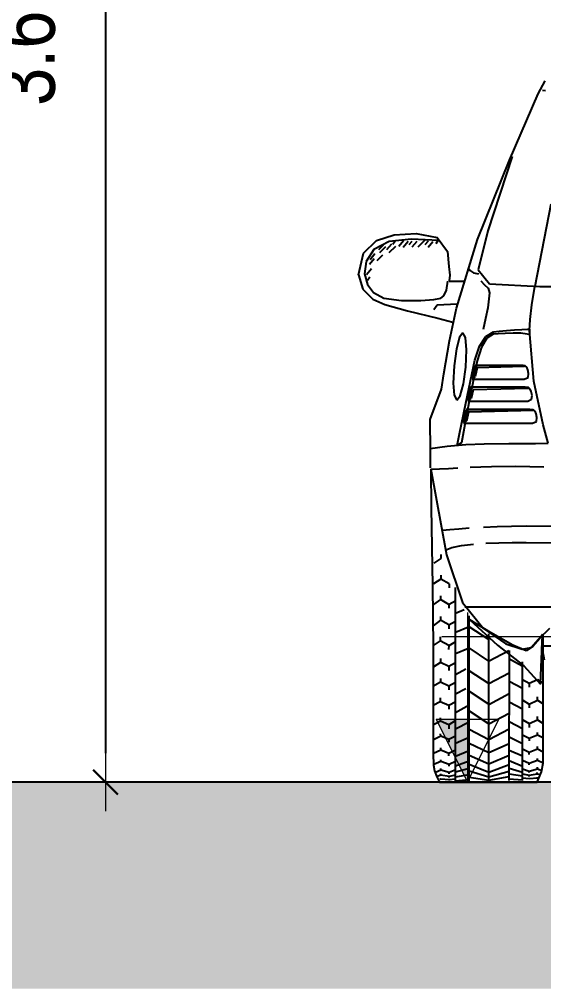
# Model space of a CAD drawing. Header units: millimetres. Extents: x -6300 to 1991, y -4770 to 4545.
# Drawn here: x 1426.904 to 1428.174, y 94.66 to 97.007 of the extents above; entities that cross this region are included whole.
import ezdxf

# ---------------------------------------------------------------- set-up
doc = ezdxf.new("R2010")
doc.units = ezdxf.units.MM
doc.header["$LTSCALE"] = 20
doc.header["$MEASUREMENT"] = 0
doc.layers.get('0').update_dxf_attribs({"linetype": 'CONTINUOUS'})
doc.layers.get('DEFPOINTS').update_dxf_attribs({"linetype": 'CONTINUOUS'})
doc.layers.add('COTA', color=7, linetype='CONTINUOUS')
for name, color, linetype, lineweight in [('E-Cta-W', 7, 'CONTINUOUS', 20), ('E-Pen-C', 4, 'CONTINUOUS', 15), ('E-Pen-G', 3, 'CONTINUOUS', 30)]:
    doc.layers.add(name, color=color, linetype=linetype, lineweight=lineweight)
doc.styles.add('F2', font='ARIALN.TTF')
doc.dimstyles.new('DIMENSION-1', dxfattribs={"dimtxt": 0.145, "dimasz": 0.07, "dimexe": 1, "dimexo": 0, "dimgap": 0.12, "dimtad": 1, "dimzin": 7, "dimdsep": 46, "dimtxsty": 'F2', "dimblk1": 'TRACO', "dimblk2": 'TRACO', "dimsah": 1, "dimcen": 1, "dimse1": 1, "dimse2": 1, "dimclrd": 4, "dimclre": 256, "dimclrt": 4, "dimadec": 8, "dimazin": 0, "dimtfac": 1, "dimtix": 1, "dimtmove": 2, "dimatfit": 3, "dimldrblk": 'TRACO', "dimfxl": 1, "dimtolj": 1, "dimtzin": 0, "dimarcsym": 0})

# ---------------------------------------------------------------- blocks, each defined once
blk = doc.blocks.new('Ind-Nivel-CT2')
at = {"color": 4}
for p, q in [((0, 0.5868), (0, 0)), ((-0.0885, 0.5046), (1.16, 0.5046)), ((-0.1089, 0.2177), (0, 0)), ((-0.1089, 0.2177), (0.1089, 0.2177)), ((0, 0), (0.1089, 0.2177))]:
    blk.add_line(p, q, dxfattribs=at)
blk.add_solid([(-0.1089, 0.2177), (0, 0.2177), (0, 0)], dxfattribs=at)
at = {"color": 4, "style": 'F2'}
blk.add_attdef('NIVEL1', (0.1617, 0.6014), '', height=0.2, dxfattribs=at)
blk = doc.blocks.new('TRACO')
at = {"layer": 'E-Pen-C'}
for p, q in [((0, 1), (0, -1)), ((-1, 0), (1, 0))]:
    blk.add_line(p, q, dxfattribs=at)
at = {"layer": 'E-Pen-G'}
blk.add_line((-0.424, -0.424), (0.424, 0.424), dxfattribs=at)
blk = doc.blocks.new('*D623')
at = {"layer": 'COTA', "color": 4, "linetype": 'Continuous', "lineweight": -2}
blk.add_line((1427.1122, 98.6896), (1427.1122, 95.2296), dxfattribs=at)
at = {"layer": 'DEFPOINTS', "color": 0, "linetype": 'Continuous'}
for p in [(1426.4393, 98.7596), (1426.0393, 95.1596), (1427.1122, 95.1596)]:
    blk.add_point(p, dxfattribs=at)
at = {"layer": 'COTA', "color": 4, "linetype": 'Continuous', "lineweight": -2, "xscale": 0.07, "yscale": 0.07, "zscale": 0.07}
for p, rotation in [((1427.1122, 98.7596), 90), ((1427.1122, 95.1596), 270)]:
    blk.add_blockref('TRACO', p, dxfattribs=dict(at, rotation=rotation))
at = {"layer": 'COTA', "color": 4, "linetype": 'Continuous', "insert": (1426.9181, 96.9596), "char_height": 0.145, "attachment_point": 5, "rotation": 90, "style": 'F2'}
blk.add_mtext('\\A1;3.60', dxfattribs=at)
blk = doc.blocks.new('Austin Mini arrière')
at = {"color": 8, "linetype": 'Continuous', "flags": 128}
for points in [[(0.0308, -28.9556), (0.048, -28.9243)], [(0.0414, -28.9467), (0.0488, -28.9476)], [(-0.0389, -29.1167), (0.0308, -28.9556)], [(-0.0325, -29.1076), (-0.0913, -29.2873)], [(-0.1161, -29.3087), (-0.0389, -29.1167)], [(0.061, -29.2231), (0.0224, -29.4225)], [(-0.3611, -29.3109), (-0.318, -29.2975)], [(-0.318, -29.2975), (-0.265, -29.2941)], [(-0.265, -29.2941), (-0.2143, -29.3039)], [(-0.0913, -29.2873), (-0.1144, -29.3822)], [(-0.3924, -29.3417), (-0.3611, -29.3109)], [(-0.3306, -29.3135), (-0.3676, -29.3328)], [(-0.3448, -29.3223), (-0.3564, -29.3337)], [(-0.325, -29.3196), (-0.3367, -29.3336)], [(-0.3151, -29.3251), (-0.331, -29.3408)], [(-0.2766, -29.3079), (-0.3306, -29.3135)], [(-0.316, -29.3125), (-0.3215, -29.3207)], [(-0.2957, -29.3118), (-0.3074, -29.3258)], [(-0.2847, -29.3136), (-0.2964, -29.3276)], [(-0.2752, -29.3132), (-0.2824, -29.3217)], [(-0.2098, -29.3113), (-0.2766, -29.3079)], [(-0.2636, -29.3135), (-0.2753, -29.3275)], [(-0.2447, -29.3111), (-0.2606, -29.3268)], [(-0.2362, -29.3129), (-0.2441, -29.3213)], [(-0.2246, -29.3138), (-0.2363, -29.3279)], [(-0.2122, -29.3112), (-0.2177, -29.3194)], [(-0.2143, -29.3039), (-0.1893, -29.3376)], [(-0.1675, -29.4747), (-0.1161, -29.3087)], [(-0.4045, -29.3945), (-0.3924, -29.3417)], [(-0.3676, -29.3328), (-0.386, -29.362)], [(-0.3648, -29.3435), (-0.3765, -29.3575)], [(-0.3464, -29.3463), (-0.3606, -29.3604)], [(-0.3396, -29.3265), (-0.3538, -29.3405)], [(-0.1893, -29.3376), (-0.1856, -29.374)], [(-0.386, -29.362), (-0.39, -29.3916)], [(-0.3666, -29.3552), (-0.3783, -29.3692)], [(-0.4045, -29.3945), (-0.3942, -29.4291)], [(-0.39, -29.3916), (-0.3828, -29.4172)], [(-0.3735, -29.3798), (-0.3852, -29.3938)], [(-0.1856, -29.374), (-0.1837, -29.3947)], [(-0.1837, -29.3947), (-0.1851, -29.4086)], [(-0.1391, -29.3771), (-0.1337, -29.3845)], [(-0.1337, -29.3845), (-0.1262, -29.3895)], [(-0.1262, -29.3895), (-0.1137, -29.3919)], [(-0.1144, -29.3822), (-0.0874, -29.4156)], [(-0.3775, -29.4), (-0.383, -29.4082)], [(-0.3828, -29.4172), (-0.3682, -29.4369)], [(-0.1916, -29.4314), (-0.1886, -29.4093)], [(-0.1851, -29.4093), (-0.1504, -29.4093)], [(-0.1079, -29.4087), (-0.0992, -29.4184)], [(-0.0992, -29.4184), (-0.0907, -29.4263)], [(-0.0874, -29.4156), (0.0348, -29.422)], [(-0.3942, -29.4291), (-0.3698, -29.4528)], [(-0.3682, -29.4369), (-0.3431, -29.4506)], [(-0.1976, -29.4447), (-0.1916, -29.4314)], [(-0.0875, -29.438), (-0.0917, -29.4739)], [(-0.0907, -29.4263), (-0.0875, -29.438)], [(0.0156, -29.4665), (0.0224, -29.4225)], [(0.0348, -29.422), (0.202, -29.4227)], [(-0.3698, -29.4528), (-0.3412, -29.4663)], [(-0.3431, -29.4506), (-0.3005, -29.4562)], [(-0.3005, -29.4562), (-0.2538, -29.4561)], [(-0.2538, -29.4561), (-0.2219, -29.454)], [(-0.2219, -29.454), (-0.2055, -29.451)], [(-0.214, -29.4668), (-0.1654, -29.4647)], [(-0.2055, -29.451), (-0.1976, -29.4447)], [(-0.3412, -29.4663), (-0.2862, -29.481)], [(-0.2862, -29.481), (-0.2127, -29.4994)], [(-0.2224, -29.4784), (-0.214, -29.4668)], [(-0.1843, -29.5537), (-0.1675, -29.4747)], [(-0.0917, -29.4739), (-0.0968, -29.5002)], [(0.0116, -29.5026), (0.0156, -29.4665)], [(-0.2127, -29.4994), (-0.1759, -29.5085)], [(-0.0968, -29.5002), (-0.1023, -29.5267)], [(0.0097, -29.5291), (0.0116, -29.5026)], [(-0.1517, -29.5343), (-0.1599, -29.5448)], [(-0.1455, -29.5461), (-0.1517, -29.5343)], [(-0.0965, -29.5436), (-0.0775, -29.5323)], [(-0.0775, -29.5323), (-0.0642, -29.5304)], [(-0.0493, -29.536), (-0.0663, -29.5368)], [(-0.0642, -29.5304), (-0.0461, -29.5288)], [(-0.0302, -29.5352), (-0.0493, -29.536)], [(-0.0461, -29.5288), (-0.0266, -29.5275)], [(-0.0113, -29.5356), (-0.0302, -29.5352)], [(-0.0266, -29.5275), (-0.0086, -29.5266)], [(0.0037, -29.5375), (-0.0113, -29.5356)], [(-0.0086, -29.5266), (0.0045, -29.5261)], [(0.0045, -29.5261), (0.0096, -29.5259)], [(0.0096, -29.5259), (0.0098, -29.5386)], [(0.0203, -29.6517), (0.0097, -29.5291)], [(-0.1979, -29.6341), (-0.1843, -29.5537)], [(-0.1599, -29.5448), (-0.1676, -29.5737)], [(-0.1431, -29.5759), (-0.1455, -29.5461)], [(-0.1117, -29.567), (-0.0965, -29.5436)], [(-0.094, -29.5479), (-0.1066, -29.5693)], [(-0.0787, -29.5382), (-0.094, -29.5479)], [(-0.0663, -29.5368), (-0.0787, -29.5382)], [(0.0098, -29.5386), (0.0037, -29.5375)], [(-0.1676, -29.5737), (-0.1733, -29.6148)], [(-0.1449, -29.6174), (-0.1431, -29.5759)], [(-0.1231, -29.6012), (-0.1117, -29.567)], [(-0.1066, -29.5693), (-0.117, -29.6025)], [(-0.1445, -29.7049), (-0.1231, -29.6012)], [(-0.117, -29.6025), (-0.1372, -29.7041)], [(-0.1733, -29.6148), (-0.1751, -29.6563)], [(-0.1506, -29.6585), (-0.1449, -29.6174)], [(-0.1279, -29.6448), (-0.1215, -29.6131)], [(-0.0093, -29.6134), (-0.1224, -29.6134)], [(-0.1173, -29.6192), (-0.1224, -29.6404)], [(-0.1215, -29.6131), (-0.0062, -29.6127)], [(-0.0021, -29.6158), (-0.1173, -29.6192)], [(-0.0012, -29.6145), (-0.0093, -29.6134)], [(-0.0062, -29.6127), (-0.0021, -29.6158)], [(0.0031, -29.618), (-0.0012, -29.6145)], [(0.0055, -29.624), (0.0031, -29.618)], [(0.0075, -29.6333), (0.0055, -29.624)], [(-0.2034, -29.671), (-0.1979, -29.6341)], [(-0.1293, -29.6472), (-0.0029, -29.6472)], [(-0.1224, -29.6404), (-0.1279, -29.6448)], [(-0.0029, -29.6472), (0.0063, -29.6428)], [(0.0063, -29.6428), (0.0075, -29.6333)], [(0.0427, -29.7574), (0.0203, -29.6517)], [(-0.2308, -29.7448), (-0.2034, -29.671)], [(-0.1751, -29.6563), (-0.1726, -29.686)], [(-0.1583, -29.6873), (-0.1506, -29.6585)], [(-0.1391, -29.6974), (-0.1327, -29.6657)], [(-0.0008, -29.6662), (-0.1331, -29.6662)], [(-0.1327, -29.6657), (0.0019, -29.6663)], [(-0.1268, -29.6728), (-0.132, -29.694)], [(0.0074, -29.6694), (-0.1268, -29.6728)], [(0.0072, -29.6673), (-0.0008, -29.6662)], [(0.0019, -29.6663), (0.0074, -29.6694)], [(0.0115, -29.6707), (0.0072, -29.6673)], [(0.0139, -29.6768), (0.0115, -29.6707)], [(0.016, -29.6861), (0.0139, -29.6768)], [(-0.1726, -29.686), (-0.1665, -29.6979)], [(-0.1665, -29.6979), (-0.1583, -29.6873)], [(-0.1398, -29.7), (0.0055, -29.7)], [(-0.132, -29.694), (-0.1391, -29.6974)], [(0.0055, -29.7), (0.0147, -29.6956)], [(0.0147, -29.6956), (0.016, -29.6861)], [(-0.1599, -29.7793), (-0.1445, -29.7049)], [(-0.1372, -29.7041), (-0.1505, -29.7746)], [(-0.1501, -29.7518), (-0.1437, -29.72)], [(0.0108, -29.72), (-0.1437, -29.72)], [(-0.1437, -29.72), (0.0189, -29.7205)], [(0.0201, -29.7231), (-0.1378, -29.7272)], [(0.0188, -29.7211), (0.0108, -29.72)], [(0.0231, -29.7245), (0.0188, -29.7211)], [(0.0189, -29.7205), (0.0201, -29.7231)], [(-0.2308, -29.7615), (-0.2308, -29.7448)], [(-0.1378, -29.7272), (-0.1429, -29.7483)], [(0.0255, -29.7306), (0.0231, -29.7245)], [(0.0276, -29.7399), (0.0255, -29.7306)], [(0.0263, -29.7494), (0.0276, -29.7399)], [(-0.2306, -29.8042), (-0.2308, -29.7615)], [(-0.1502, -29.7538), (0.0171, -29.7538)], [(-0.1429, -29.7483), (-0.1501, -29.7518)], [(0.0171, -29.7538), (0.0263, -29.7494)], [(0.0551, -29.8023), (0.0427, -29.7574)], [(-0.1658, -29.8078), (-0.1599, -29.7793)], [(-0.1505, -29.7746), (-0.1552, -29.8009)], [(-0.2308, -29.815), (-0.1897, -29.8091)], [(-0.2301, -29.862), (-0.2306, -29.8042)], [(-0.1897, -29.8091), (-0.1447, -29.805)], [(-0.1552, -29.8009), (-0.1658, -29.8078)], [(-0.1447, -29.805), (-0.1, -29.8034)], [(-0.1, -29.8034), (-0.0406, -29.8031)], [(-0.0406, -29.8031), (0.0245, -29.8026)], [(0.0245, -29.8026), (0.0551, -29.8023)], [(-0.2298, -29.8646), (-0.2085, -29.864)], [(-0.2298, -29.8646), (-0.1917, -30.0721)], [(-0.2298, -29.8646), (-0.2283, -29.9583)], [(-0.2085, -29.864), (-0.1867, -29.8631)], [(-0.1867, -29.8631), (-0.164, -29.862)], [(-0.1339, -29.8604), (-0.0826, -29.8584)], [(-0.0826, -29.8584), (-0.0238, -29.8577)], [(-0.0238, -29.8577), (0.0445, -29.8593)], [(-0.2283, -29.9583), (-0.2256, -30.1475)], [(-0.1019, -30.0051), (-0.0688, -30.0036)], [(-0.0688, -30.0036), (-0.0342, -30.0026)], [(-0.0342, -30.0026), (0.0013, -30.0022)], [(0.0013, -30.0022), (0.6775, -30.0065)], [(-0.2013, -30.0128), (-0.1836, -30.011)], [(-0.1836, -30.011), (-0.1618, -30.0091)], [(-0.1618, -30.0091), (-0.1364, -30.0072)], [(-0.1785, -30.0546), (-0.1552, -30.0496)], [(-0.1552, -30.0496), (-0.1264, -30.0462)], [(-0.0963, -30.0442), (-0.0649, -30.043)], [(-0.0649, -30.043), (-0.032, -30.0425)], [(-0.032, -30.0425), (0.0013, -30.0423)], [(0.0013, -30.0423), (0.6775, -30.0466)], [(-0.2051, -30.0718), (-0.2051, -30.0813)], [(-0.195, -30.0613), (-0.1785, -30.0546)], [(-0.1917, -30.0721), (-0.1524, -30.188)], [(-0.2051, -30.0813), (-0.2224, -30.0929)], [(-0.2054, -30.1217), (-0.2055, -30.1312)], [(-0.2055, -30.1312), (-0.2228, -30.1428)], [(-0.1851, -30.1426), (-0.2055, -30.1312)], [(-0.1851, -30.1426), (-0.1852, -30.152)], [(-0.2256, -30.1475), (-0.2241, -30.2946)], [(-0.1694, -30.6224), (-0.1693, -30.1519)], [(-0.2059, -30.181), (-0.2231, -30.1927)], [(-0.2058, -30.1716), (-0.2059, -30.181)], [(-0.1855, -30.1925), (-0.2059, -30.181)], [(-0.1855, -30.1925), (-0.1855, -30.2019)], [(-0.1691, -30.1837), (-0.1853, -30.1928)], [(-0.1524, -30.188), (-0.1021, -30.2507)], [(-0.1696, -30.2134), (-0.1488, -30.2052)], [(-0.1472, -30.1985), (0.5647, -30.1985)], [(-0.2062, -30.2309), (-0.2242, -30.2445)], [(-0.2062, -30.2215), (-0.2062, -30.2309)], [(-0.1934, -30.2381), (-0.2062, -30.2309)], [(-0.1859, -30.2423), (-0.2062, -30.2309)], [(-0.1695, -30.2336), (-0.1857, -30.2427)], [(-0.1369, -30.6217), (-0.1368, -30.2202)], [(-0.0846, -30.2603), (-0.1353, -30.2299)], [(-0.1353, -30.2299), (-0.0676, -30.2914)], [(-0.1859, -30.2423), (-0.1859, -30.2518)], [(-0.1696, -30.2598), (-0.1379, -30.2467)], [(-0.1374, -30.2461), (-0.089, -30.2778)], [(-0.1021, -30.2507), (-0.0477, -30.2876)], [(-0.0891, -30.6205), (-0.089, -30.2636)], [(-0.0308, -30.2909), (-0.0846, -30.2603)], [(0.0315, -30.2766), (0.0589, -30.2501)], [(-0.2066, -30.2808), (-0.2239, -30.2924)], [(-0.2066, -30.2713), (-0.2066, -30.2808)], [(-0.1862, -30.2922), (-0.2066, -30.2808)], [(-0.1699, -30.2835), (-0.1861, -30.2925)], [(-0.0477, -30.2876), (-0.0082, -30.301)], [(0.0139, -30.2971), (0.0315, -30.2766)], [(0.0341, -30.2757), (0.0181, -30.2947)], [(0.0414, -30.2655), (0.0341, -30.2757)], [(0.0363, -30.3856), (0.0414, -30.2655)], [(0.0431, -30.5769), (0.0429, -30.2667)], [(-0.2241, -30.2946), (-0.2236, -30.4979)], [(-0.1862, -30.2922), (-0.1863, -30.3016)], [(-0.1696, -30.3118), (-0.1379, -30.2986)], [(-0.1374, -30.298), (-0.0896, -30.3297)], [(-0.0897, -30.33), (-0.0404, -30.3039)], [(-0.0676, -30.2914), (-0.0041, -30.341)], [(-0.0398, -30.6194), (-0.0389, -30.3045)], [(0.0017, -30.3049), (-0.0308, -30.2909)], [(-0.0082, -30.301), (0.0139, -30.2971)], [(0.0181, -30.2947), (0.0017, -30.3049)], [(0.046, -30.3276), (0.0395, -30.2929)], [(0.0395, -30.2929), (1.3211, -30.2929)], [(-0.2062, -30.3332), (-0.2239, -30.3442)], [(-0.2062, -30.3238), (-0.2062, -30.3332)], [(-0.1859, -30.3433), (-0.2062, -30.3332)], [(-0.1697, -30.3338), (-0.1859, -30.3428)], [(-0.0404, -30.3239), (-0.0078, -30.3412)], [(-0.0072, -30.6187), (-0.007, -30.3316)], [(-0.1859, -30.3433), (-0.1859, -30.3528)], [(-0.1694, -30.3621), (-0.1446, -30.3489)], [(-0.137, -30.3523), (-0.0892, -30.384)], [(-0.0041, -30.341), (0.0363, -30.3856)], [(-0.2063, -30.3811), (-0.2243, -30.3912)], [(-0.2062, -30.3717), (-0.2063, -30.3811)], [(-0.1859, -30.3903), (-0.2063, -30.3811)], [(-0.1697, -30.3813), (-0.1859, -30.3903)], [(-0.0892, -30.3843), (-0.0399, -30.3582)], [(-0.0399, -30.3781), (-0.0073, -30.3955)], [(-0.007, -30.3743), (0.0087, -30.3835)], [(0.0087, -30.3835), (0.0287, -30.3742)], [(0.0287, -30.3742), (0.0426, -30.3831)], [(-0.1859, -30.3903), (-0.186, -30.3998)], [(-0.1694, -30.4095), (-0.1446, -30.3964)], [(-0.1368, -30.4026), (-0.089, -30.4343)], [(0.0087, -30.3835), (0.0088, -30.3929)], [(-0.2067, -30.4283), (-0.224, -30.4371)], [(-0.2067, -30.4188), (-0.2067, -30.4283)], [(-0.1856, -30.4371), (-0.2067, -30.4283)], [(-0.1687, -30.4284), (-0.1856, -30.4371)], [(-0.0891, -30.4346), (-0.0398, -30.4085)], [(-0.0398, -30.4285), (-0.0072, -30.4458)], [(-0.0069, -30.4246), (0.0089, -30.4338)], [(0.0089, -30.4338), (0.0288, -30.4245)], [(0.0288, -30.4245), (0.0287, -30.4165)], [(0.0288, -30.4245), (0.0428, -30.4334)], [(-0.1856, -30.4371), (-0.1857, -30.4466)], [(-0.1693, -30.4547), (-0.1368, -30.4359)], [(-0.1368, -30.45), (-0.089, -30.4818)], [(0.0089, -30.4338), (0.009, -30.4432)], [(-0.2058, -30.4753), (-0.2226, -30.484)], [(-0.2058, -30.4753), (-0.2057, -30.4674)], [(-0.1858, -30.4843), (-0.2058, -30.4753)], [(-0.1701, -30.4749), (-0.1858, -30.4843)], [(-0.0891, -30.482), (-0.0398, -30.456)], [(-0.0069, -30.4721), (0.0089, -30.4813)], [(0.0089, -30.4813), (0.0288, -30.472)], [(0.0288, -30.472), (0.0287, -30.464)], [(0.0288, -30.472), (0.0428, -30.4808)], [(-0.2236, -30.4979), (-0.224, -30.5258)], [(-0.1858, -30.4843), (-0.1859, -30.4937)], [(-0.1694, -30.4941), (-0.1368, -30.4769)], [(-0.1368, -30.4946), (-0.0891, -30.5201)], [(-0.0891, -30.5201), (-0.0398, -30.494)], [(-0.0398, -30.4759), (-0.0072, -30.4933)], [(0.0089, -30.4813), (0.009, -30.4907)], [(-0.2056, -30.5119), (-0.2229, -30.5204)], [(-0.2056, -30.5119), (-0.2057, -30.5063)], [(-0.1857, -30.5198), (-0.2056, -30.5119)], [(-0.1696, -30.5116), (-0.1857, -30.5198)], [(-0.1857, -30.5198), (-0.1857, -30.526)], [(-0.1694, -30.5288), (-0.1368, -30.5139)], [(-0.0398, -30.5135), (-0.0072, -30.5294)], [(-0.0072, -30.5088), (0.0089, -30.5168)], [(0.0089, -30.5168), (0.0288, -30.5085)], [(0.0089, -30.5168), (0.009, -30.523)], [(0.0288, -30.5085), (0.0288, -30.5029)], [(0.0288, -30.5085), (0.0432, -30.5154)], [(-0.224, -30.5258), (-0.2242, -30.5538)], [(-0.2055, -30.5457), (-0.2233, -30.5535)], [(-0.2055, -30.5457), (-0.2055, -30.5401)], [(-0.1855, -30.5535), (-0.2055, -30.5457)], [(-0.1695, -30.5455), (-0.1855, -30.5535)], [(-0.1368, -30.5283), (-0.0891, -30.5516)], [(-0.0891, -30.5516), (-0.0398, -30.5291)], [(-0.0398, -30.5455), (-0.0072, -30.5597)], [(-0.0072, -30.5427), (0.0089, -30.5505)], [(0.0089, -30.5505), (0.0288, -30.5423)], [(0.0288, -30.5423), (0.0288, -30.5367)], [(0.0288, -30.5423), (0.0427, -30.55)], [(-0.2242, -30.5538), (-0.223, -30.5816)], [(-0.2054, -30.5732), (-0.2054, -30.5689)], [(-0.1855, -30.5591), (-0.1855, -30.5535)], [(-0.1694, -30.5603), (-0.1368, -30.5463)], [(-0.1368, -30.5579), (-0.0891, -30.5786)], [(-0.0891, -30.5786), (-0.0398, -30.5574)], [(0.0089, -30.5561), (0.0089, -30.5505)], [(0.0288, -30.5698), (0.0288, -30.5655)], [(-0.223, -30.5816), (-0.2203, -30.596)], [(-0.2054, -30.5732), (-0.2223, -30.5802)], [(-0.1854, -30.58), (-0.2054, -30.5732)], [(-0.2052, -30.5937), (-0.2052, -30.5902)], [(-0.1695, -30.5728), (-0.1854, -30.58)], [(-0.1854, -30.5843), (-0.1854, -30.58)], [(-0.1694, -30.5839), (-0.1368, -30.5714)], [(-0.1694, -30.5979), (-0.1368, -30.5889)], [(-0.1368, -30.5796), (-0.0891, -30.5988)], [(-0.0891, -30.5988), (-0.0398, -30.5799)], [(-0.0398, -30.5709), (-0.0072, -30.584)], [(-0.0398, -30.5889), (-0.0072, -30.5986)], [(-0.0072, -30.5906), (0.0089, -30.5964)], [(-0.0071, -30.5701), (0.0089, -30.577)], [(0.0088, -30.5813), (0.0089, -30.577)], [(0.0089, -30.577), (0.0288, -30.5698)], [(0.0089, -30.5964), (0.0287, -30.5904)], [(0.0287, -30.5904), (0.0287, -30.5869)], [(0.0287, -30.5904), (0.0393, -30.5949)], [(0.0288, -30.5698), (0.0431, -30.5765)], [(0.0388, -30.5978), (0.0431, -30.5769)], [(-0.2203, -30.596), (-0.2153, -30.6099)], [(-0.2052, -30.5937), (-0.2182, -30.5996)], [(-0.2153, -30.6099), (-0.2085, -30.6233)], [(-0.2051, -30.6061), (-0.2143, -30.609)], [(-0.2052, -30.6161), (-0.2079, -30.6168)], [(-0.1853, -30.5994), (-0.2052, -30.5937)], [(-0.2052, -30.6161), (-0.2052, -30.6141)], [(-0.1851, -30.6173), (-0.2052, -30.6161)], [(-0.2051, -30.6061), (-0.2051, -30.6031)], [(-0.1854, -30.6091), (-0.2051, -30.6061)], [(-0.1693, -30.6058), (-0.1854, -30.6091)], [(-0.1853, -30.6121), (-0.1854, -30.6091)], [(-0.1692, -30.5933), (-0.1853, -30.5994)], [(-0.1853, -30.6029), (-0.1853, -30.5994)], [(-0.1693, -30.6157), (-0.1851, -30.6173)], [(-0.1694, -30.6101), (-0.1368, -30.6044)], [(-0.1369, -30.6107), (-0.0891, -30.6182)], [(-0.1368, -30.5956), (-0.0891, -30.6099)], [(-0.0891, -30.6099), (-0.0398, -30.5961)], [(-0.0891, -30.6182), (-0.0398, -30.6097)], [(-0.0398, -30.6028), (-0.0072, -30.6079)], [(-0.0398, -30.6154), (-0.0072, -30.6175)], [(-0.0071, -30.6031), (0.0089, -30.6061)], [(-0.0071, -30.6129), (0.0088, -30.6143)], [(0.0088, -30.5999), (0.0089, -30.5964)], [(0.0088, -30.6143), (0.0288, -30.6127)], [(0.0088, -30.6143), (0.0088, -30.6162)], [(0.0089, -30.6061), (0.0286, -30.6028)], [(0.0089, -30.6091), (0.0089, -30.6061)], [(0.0282, -30.6232), (0.0388, -30.5978)], [(0.0286, -30.6028), (0.0286, -30.5998)], [(0.0286, -30.6028), (0.0356, -30.6048)], [(0.0288, -30.6127), (0.0289, -30.6108)], [(0.0288, -30.6127), (0.0315, -30.6135)], [(-0.2086, -30.6232), (0.0282, -30.6232)], [(-0.1851, -30.6173), (-0.1852, -30.6192)], [(-0.1369, -30.6173), (-0.1694, -30.621)]]:
    blk.add_lwpolyline(points, dxfattribs=at)

msp = doc.modelspace()

# ---------------------------------------------------------------- hatches: boundary and pattern name
at = {"layer": 'COTA', "linetype": 'Continuous'}
h = msp.add_hatch(dxfattribs=at)
h.set_pattern_fill('ANSI38', color=8, scale=0.4, style=0)
h.set_pattern_definition([(45, (144.29405, -69.83677), (-0.035355339, 0.035355339), []), (135, (144.29405, -69.83677), (-0.1060660172, 0.035355339), [0.125, -0.075])])
h.paths.add_polyline_path([(1444.5863, 95.1596), (1443.3893, 95.1596), (1443.3893, 95.2596), (1431.0393, 95.2596), (1431.0393, 95.1596), (1426.0393, 95.1596), (1426.0393, 95.3596), (1421.8862, 95.3596), (1421.8862, 94.6596), (1444.5863, 94.6596)])

# ---------------------------------------------------------------- linework, layer by layer
at = {"layer": 'COTA', "color": 1, "linetype": 'Continuous'}
msp.add_line((1431.0393, 95.1596, 3.6436), (1426.0393, 95.1596, 3.6436), dxfattribs=at)

# ---------------------------------------------------------------- block references
msp.add_blockref('Austin Mini arrière', (1428.1303, 125.7828, 1.5675))
at = {"layer": 'E-Cta-W'}
ref = msp.add_blockref('Ind-Nivel-CT2', (1427.9896, 95.1596, 3.6436), dxfattribs=dict(at, xscale=0.7, yscale=0.7, zscale=0.7))
ref.add_attrib('NIVEL1', '    -0,10', (1428.2295, 95.5687, 3.6436), dxfattribs={"layer": '0', "height": 0.14, "style": 'F2'})

# ---------------------------------------------------------------- dimensions: what is measured, and where the dimension line sits
at = {"layer": 'COTA', "color": 7, "linetype": 'Continuous'}
dim = msp.add_linear_dim(base=(1427.1122, 95.1596, 3.6436), p1=(1426.4393, 98.7596, 3.6436), p2=(1426.0393, 95.1596, 3.6436), angle=90, dimstyle='DIMENSION-1', override={"dimfxl": 0.1}, dxfattribs=at)
dim.commit()
dim.dimension.update_dxf_attribs({"geometry": '*D623', "text_midpoint": (1426.9181, 96.9596, 3.6436)})

doc.saveas('drawing.dxf')
